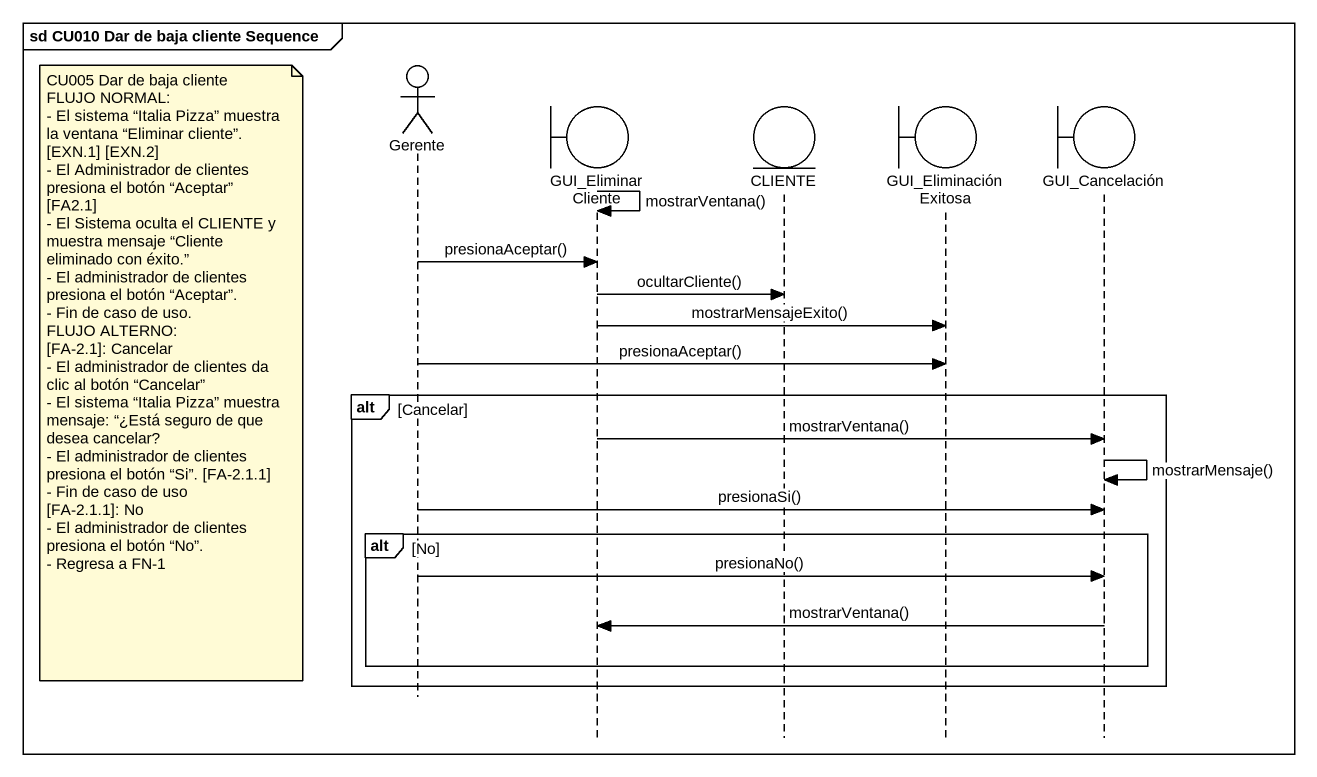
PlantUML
@startuml
mainframe sd CU010 Dar de baja cliente Sequence
hide footbox
actor Gerente
boundary GUI_EliminarCliente
entity CLIENTE
boundary GUI_EliminaciónExitosa
boundary GUI_Cancelación

GUI_EliminarCliente -> GUI_EliminarCliente : mostrarVentana()
Gerente -> GUI_EliminarCliente : presionaAceptar()
GUI_EliminarCliente -> CLIENTE : ocultarCliente()
GUI_EliminarCliente -> GUI_EliminaciónExitosa : mostrarMensajeExito()
Gerente -> GUI_EliminaciónExitosa : presionaAceptar()
note left of Gerente
  CU005 Dar de baja cliente
  FLUJO NORMAL:
  - El sistema “Italia Pizza” muestra la ventana “Eliminar cliente”. [EXN.1] [EXN.2]
  - El Administrador de clientes presiona el botón “Aceptar” [FA2.1]
  - El Sistema oculta el CLIENTE y muestra mensaje “Cliente eliminado con éxito.”
  - El administrador de clientes presiona el botón “Aceptar”.
  - Fin de caso de uso.
  FLUJO ALTERNO:
  [FA-2.1]: Cancelar
  - El administrador de clientes da clic al botón “Cancelar”
  - El sistema “Italia Pizza” muestra mensaje: “¿Está seguro de que desea cancelar?
  - El administrador de clientes presiona el botón “Si”. [FA-2.1.1]
  - Fin de caso de uso
  [FA-2.1.1]: No
  - El administrador de clientes presiona el botón “No”.
  - Regresa a FN-1
end note
alt Cancelar
  GUI_EliminarCliente -> GUI_Cancelación : mostrarVentana()
  GUI_Cancelación -> GUI_Cancelación : mostrarMensaje()
  Gerente -> GUI_Cancelación : presionaSi()
  alt No
    Gerente -> GUI_Cancelación : presionaNo()
    GUI_Cancelación -> GUI_EliminarCliente : mostrarVentana()
  end
end
@enduml
